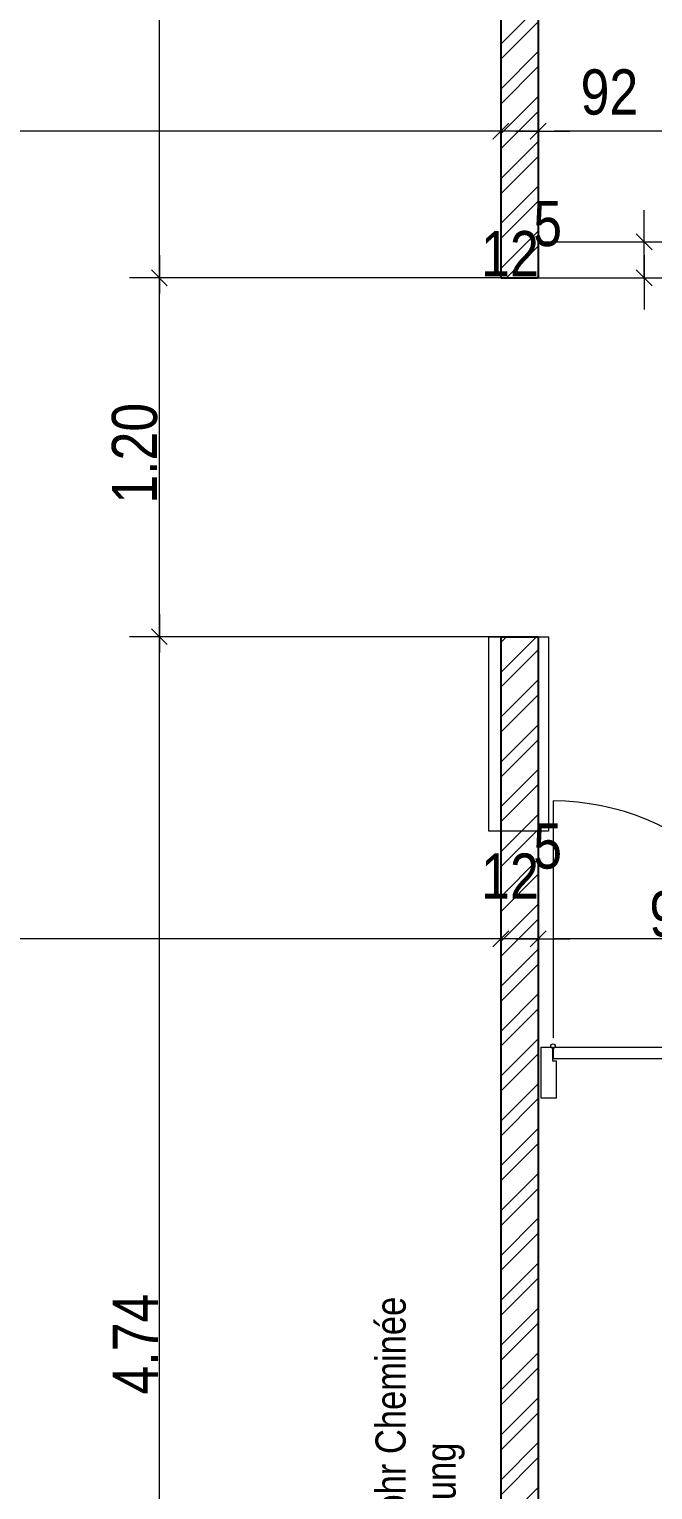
# Model space of a CAD drawing. Extents: x -1649 to 1175, y -800 to 936.
# Drawn here: x 232.5 to 440.9, y -118.2 to 370.1 of the extents above; entities that cross this region are included whole.
import ezdxf
from ezdxf.lldxf.tags import DXFTag

# ---------------------------------------------------------------- set-up
doc = ezdxf.new("R2010")
doc.units = 0
doc.header["$LTSCALE"] = 5
doc.layers.get('0').update_dxf_attribs({"lineweight": 25})
doc.layers.get('Defpoints').update_dxf_attribs({"lineweight": 25})
for name, color, linetype, lineweight in [('Aufsicht-0.13', 7, 'Continuous', 13), ('B Wand-BN', 7, 'Continuous', 25), ('Bemaßung', 7, 'Continuous', 13), ('Fenster_Türen', 7, 'Continuous', 18), ('Text-Raumbez', 7, 'Continuous', 18)]:
    doc.layers.add(name, color=color, linetype=linetype, lineweight=lineweight)
doc.styles.add('Arial Narrow', font='ARIALN.TTF')
doc.styles.get("Standard").update_dxf_attribs({"font": 'txt.shx'})
tags = doc.linetypes.add('VW-01 Strichlinie kurz', pattern=[0.393701, 0.19685, -0.19685]).pattern_tags.tags
tags[6:7] = [DXFTag(74, 4), DXFTag(75, 0), DXFTag(340, '0'), DXFTag(46, 1.0), DXFTag(50, 0.0), DXFTag(44, 0.0), DXFTag(45, 0.0)]
tags[4:5] = [DXFTag(74, 4), DXFTag(75, 0), DXFTag(340, '0'), DXFTag(46, 1.0), DXFTag(50, 0.0), DXFTag(44, 0.0), DXFTag(45, 0.0)]
pattern_1 = [(45, (0, 0), (0, 15), []), (45, (3e-16, 5), (0, 15), [])]

# ---------------------------------------------------------------- blocks, each defined once
blk = doc.blocks.new('Blockreferenz-A0I7O8QR98', base_point=(402.58, 12.75))
at = {"color": 0, "linetype": 'ByBlock', "lineweight": -2}
for p, q in [((407.55, 112.09), (407.55, 32.95)), ((403.58, 12.75), (403.58, 29.75)), ((403.58, 29.75), (407.38, 29.75)), ((407.38, 29.75), (407.38, 25.25)), ((407.73, 25.85), (407.73, 29.75)), ((407.73, 29.75), (489.43, 29.75)), ((489.43, 29.75), (489.43, 25.85)), ((493.58, 29.75), (489.78, 29.75)), ((489.78, 29.75), (489.78, 25.25)), ((493.58, 12.75), (493.58, 29.75)), ((402.58, 15.25), (402.58, 27.25)), ((407.38, 25.25), (408.58, 25.25)), ((489.43, 25.85), (407.73, 25.85)), ((408.58, 25.25), (408.58, 12.75)), ((489.78, 25.25), (488.58, 25.25)), ((488.58, 25.25), (488.58, 12.75)), ((494.58, 15.25), (494.58, 27.25)), ((408.58, 12.75), (403.58, 12.75)), ((488.58, 12.75), (493.58, 12.75))]:
    blk.add_line(p, q, dxfattribs=at)
blk.add_circle((407.55, 30.1), 0.75, dxfattribs=at)
blk.add_ellipse((407.55, 30.1), major_axis=(81.94, 2.85), ratio=1, start_param=0, end_param=1.536031, dxfattribs=at)
blk = doc.blocks.new('DWGOBJEKT-A0I7O8RV98', base_point=(19.56, -60.8))
at = {"color": 0, "linetype": 'ByBlock', "lineweight": -2}
for p, q in [((27.06, 33.2), (27.06, 76)), ((390.08, -60.6), (390.08, 76)), ((19.56, 66), (32.36, 66)), ((384.78, 66), (32.36, 66)), ((397.58, 66), (384.78, 66))]:
    blk.add_line(p, q, dxfattribs=at)
at = {"color": 0, "linetype": 'ByBlock', "lineweight": 20}
for p, q in [((24.41, 63.35), (29.71, 68.65)), ((392.73, 68.65), (387.43, 63.35))]:
    blk.add_line(p, q, dxfattribs=at)
at = {"layer": 'Defpoints', "color": 0, "linetype": 'ByBlock'}
for p, q in [((27.06, 66), (27.06, 66)), ((27.06, 33), (27.06, 33)), ((390.08, -60.8), (390.08, -60.8))]:
    blk.add_line(p, q, dxfattribs=at)
at = {"color": 0, "linetype": 'ByBlock', "lineweight": -2, "insert": (192.48, 81.89), "char_height": 15.1102, "attachment_point": 1}
blk.add_mtext('{\\fArial Narrow;3.63}', dxfattribs=at)
blk = doc.blocks.new('DWGOBJEKT-A0I7O8RX98', base_point=(379.47, -60.8))
at = {"color": 0, "linetype": 'ByBlock', "lineweight": -2}
for p, q in [((390.08, -60.6), (390.08, 76)), ((402.58, -49.6), (402.58, 76)), ((384.78, 66), (379.47, 66)), ((397.58, 66), (384.78, 66)), ((402.58, 66), (390.08, 66)), ((395.08, 66), (407.88, 66)), ((407.88, 66), (413.18, 66))]:
    blk.add_line(p, q, dxfattribs=at)
at = {"color": 0, "linetype": 'ByBlock', "lineweight": 20}
for p, q in [((392.73, 68.65), (387.43, 63.35)), ((399.93, 63.35), (405.23, 68.65))]:
    blk.add_line(p, q, dxfattribs=at)
at = {"layer": 'Defpoints', "color": 0, "linetype": 'ByBlock'}
for p, q in [((390.08, 66), (390.08, 66)), ((402.58, -49.8), (402.58, -49.8)), ((390.08, -60.8), (390.08, -60.8))]:
    blk.add_line(p, q, dxfattribs=at)
at = {"color": 0, "linetype": 'ByBlock', "lineweight": -2, "char_height": 15.1102, "attachment_point": 1}
for s, insert in [('{\\fArial Narrow;5}', (400.93, 104.6)), ('{\\fArial Narrow;12}', (383.52, 94.53))]:
    blk.add_mtext(s, dxfattribs=dict(at, insert=insert))
blk = doc.blocks.new('DWGOBJEKT-A0I7O8RZ98', base_point=(395.08, -49.8))
at = {"color": 0, "linetype": 'ByBlock', "lineweight": -2}
for p, q in [((402.58, -49.6), (402.58, 76)), ((494.58, 54.2), (494.58, 76)), ((395.08, 66), (407.88, 66)), ((489.28, 66), (407.88, 66)), ((502.08, 66), (489.28, 66))]:
    blk.add_line(p, q, dxfattribs=at)
at = {"color": 0, "linetype": 'ByBlock', "lineweight": 20}
for p, q in [((399.93, 63.35), (405.23, 68.65)), ((497.23, 68.65), (491.93, 63.35))]:
    blk.add_line(p, q, dxfattribs=at)
at = {"layer": 'Defpoints', "color": 0, "linetype": 'ByBlock'}
for p, q in [((402.58, 66), (402.58, 66)), ((494.58, 54), (494.58, 54)), ((402.58, -49.8), (402.58, -49.8))]:
    blk.add_line(p, q, dxfattribs=at)
at = {"color": 0, "linetype": 'ByBlock', "lineweight": -2, "insert": (439.75, 81.89), "char_height": 15.1102, "attachment_point": 1}
blk.add_mtext('{\\fArial Narrow;92}', dxfattribs=at)
blk = doc.blocks.new('DWGOBJEKT-A0I7O8SD98', base_point=(-58.92, 313))
at = {"color": 0, "linetype": 'ByBlock', "lineweight": -2}
for p, q in [((390.08, 361.8), (390.08, 326)), ((-51.42, 313.2), (-51.42, 346)), ((-58.92, 336), (-46.12, 336)), ((384.78, 336), (-46.12, 336)), ((397.58, 336), (384.78, 336))]:
    blk.add_line(p, q, dxfattribs=at)
at = {"color": 0, "linetype": 'ByBlock', "lineweight": 20}
for p, q in [((-54.07, 333.35), (-48.77, 338.65)), ((392.73, 338.65), (387.43, 333.35))]:
    blk.add_line(p, q, dxfattribs=at)
at = {"layer": 'Defpoints', "color": 0, "linetype": 'ByBlock'}
for p, q in [((390.08, 362), (390.08, 362)), ((-51.42, 336), (-51.42, 336)), ((-51.42, 313), (-51.42, 313))]:
    blk.add_line(p, q, dxfattribs=at)
at = {"color": 0, "linetype": 'ByBlock', "lineweight": -2, "char_height": 15.1102, "attachment_point": 1}
for s, insert in [('{\\fArial Narrow;5}', (181.98, 364.35)), ('{\\fArial Narrow;4.41}', (148.47, 354.28))]:
    blk.add_mtext(s, dxfattribs=dict(at, insert=insert))
blk = doc.blocks.new('DWGOBJEKT-A0I7O8SF98', base_point=(379.47, 287.5))
at = {"color": 0, "linetype": 'ByBlock', "lineweight": -2}
for p, q in [((390.08, 361.8), (390.08, 326)), ((402.58, 361.8), (402.58, 326)), ((384.78, 336), (379.47, 336)), ((397.58, 336), (384.78, 336)), ((402.58, 336), (390.08, 336)), ((395.08, 336), (407.88, 336)), ((407.88, 336), (413.18, 336))]:
    blk.add_line(p, q, dxfattribs=at)
at = {"color": 0, "linetype": 'ByBlock', "lineweight": 20}
for p, q in [((392.73, 338.65), (387.43, 333.35)), ((399.93, 333.35), (405.23, 338.65))]:
    blk.add_line(p, q, dxfattribs=at)
at = {"layer": 'Defpoints', "color": 0, "linetype": 'ByBlock'}
for p, q in [((390.08, 362), (390.08, 362)), ((402.58, 362), (402.58, 362)), ((390.08, 336), (390.08, 336))]:
    blk.add_line(p, q, dxfattribs=at)
at = {"color": 0, "linetype": 'ByBlock', "lineweight": -2, "char_height": 15.1102, "attachment_point": 1}
for s, insert in [('{\\fArial Narrow;5}', (400.93, 312.69)), ('{\\fArial Narrow;12}', (383.52, 302.61))]:
    blk.add_mtext(s, dxfattribs=dict(at, insert=insert))
blk = doc.blocks.new('DWGOBJEKT-A0I7O8SH98', base_point=(395.08, 287))
at = {"color": 0, "linetype": 'ByBlock', "lineweight": -2}
for p, q in [((402.58, 361.8), (402.58, 326)), ((494.58, 287.2), (494.58, 346)), ((395.08, 336), (407.88, 336)), ((489.28, 336), (407.88, 336)), ((502.08, 336), (489.28, 336))]:
    blk.add_line(p, q, dxfattribs=at)
at = {"color": 0, "linetype": 'ByBlock', "lineweight": 20}
for p, q in [((399.93, 333.35), (405.23, 338.65)), ((497.23, 338.65), (491.93, 333.35))]:
    blk.add_line(p, q, dxfattribs=at)
at = {"layer": 'Defpoints', "color": 0, "linetype": 'ByBlock'}
for p, q in [((402.58, 362), (402.58, 362)), ((402.58, 336), (402.58, 336)), ((494.58, 287), (494.58, 287))]:
    blk.add_line(p, q, dxfattribs=at)
at = {"color": 0, "linetype": 'ByBlock', "lineweight": -2, "insert": (416.75, 356.66), "char_height": 15.1102, "attachment_point": 1}
blk.add_mtext('{\\fArial Narrow;92}', dxfattribs=at)
blk = doc.blocks.new('DWGOBJEKT-A0I7O8UZ98', base_point=(260.11, 279.5))
at = {"color": 0, "linetype": 'ByBlock', "lineweight": -2}
for p, q in [((276, 594.5), (276, 581.7)), ((389.88, 587), (266, 587)), ((276, 292.3), (276, 581.7)), ((276, 279.5), (276, 292.3)), ((389.88, 287), (266, 287))]:
    blk.add_line(p, q, dxfattribs=at)
at = {"color": 0, "linetype": 'ByBlock', "lineweight": 20}
for p, q in [((273.35, 589.65), (278.65, 584.35)), ((278.65, 284.35), (273.35, 289.65))]:
    blk.add_line(p, q, dxfattribs=at)
at = {"layer": 'Defpoints', "color": 0, "linetype": 'ByBlock'}
for p, q in [((276, 587), (276, 587)), ((390.08, 587), (390.08, 587)), ((390.08, 287), (390.08, 287))]:
    blk.add_line(p, q, dxfattribs=at)
at = {"color": 0, "linetype": 'ByBlock', "lineweight": -2, "insert": (260.11, 420.91), "char_height": 15.1102, "attachment_point": 1, "rotation": 90}
blk.add_mtext('{\\fArial Narrow;3.00}', dxfattribs=at)
blk = doc.blocks.new('DWGOBJEKT-A0I7O8V198', base_point=(260.11, 159.5))
at = {"color": 0, "linetype": 'ByBlock', "lineweight": -2}
for p, q in [((276, 294.5), (276, 281.7)), ((389.88, 287), (266, 287)), ((276, 172.3), (276, 281.7)), ((276, 159.5), (276, 172.3)), ((390.88, 167), (266, 167))]:
    blk.add_line(p, q, dxfattribs=at)
at = {"color": 0, "linetype": 'ByBlock', "lineweight": 20}
for p, q in [((273.35, 289.65), (278.65, 284.35)), ((278.65, 164.35), (273.35, 169.65))]:
    blk.add_line(p, q, dxfattribs=at)
at = {"layer": 'Defpoints', "color": 0, "linetype": 'ByBlock'}
for p, q in [((276, 287), (276, 287)), ((390.08, 287), (390.08, 287)), ((391.08, 167), (391.08, 167))]:
    blk.add_line(p, q, dxfattribs=at)
at = {"color": 0, "linetype": 'ByBlock', "lineweight": -2, "insert": (260.11, 211.48), "char_height": 15.1102, "attachment_point": 1, "rotation": 90}
blk.add_mtext('{\\fArial Narrow;1.20}', dxfattribs=at)
blk = doc.blocks.new('DWGOBJEKT-A0I7O8V398', base_point=(260.39, -314.5))
at = {"color": 0, "linetype": 'ByBlock', "lineweight": -2}
for p, q in [((276, 174.5), (276, 161.7)), ((390.88, 167), (266, 167)), ((276, -301.7), (276, 161.7))]:
    blk.add_line(p, q, dxfattribs=at)
at = {"color": 0, "linetype": 'ByBlock', "lineweight": 20}
blk.add_line((273.35, 169.65), (278.65, 164.35), dxfattribs=at)
at = {"layer": 'Defpoints', "color": 0, "linetype": 'ByBlock'}
for p, q in [((276, 167), (276, 167)), ((391.08, 167), (391.08, 167))]:
    blk.add_line(p, q, dxfattribs=at)
at = {"color": 0, "linetype": 'ByBlock', "lineweight": -2, "insert": (260.39, -86.32), "char_height": 15.1102, "attachment_point": 1, "rotation": 90}
blk.add_mtext('{\\fArial Narrow;4.74}', dxfattribs=at)
blk = doc.blocks.new('DWGOBJEKT-A0I7O8V598', base_point=(402.58, 276.4))
at = {"color": 0, "linetype": 'ByBlock', "lineweight": -2}
for p, q in [((438, 304.3), (438, 309.6)), ((438, 291.5), (438, 304.3)), ((402.78, 299), (448, 299)), ((438, 287), (438, 299)), ((438, 294.5), (438, 281.7)), ((402.78, 287), (448, 287)), ((438, 281.7), (438, 276.4))]:
    blk.add_line(p, q, dxfattribs=at)
at = {"color": 0, "linetype": 'ByBlock', "lineweight": 20}
for p, q in [((440.65, 296.35), (435.35, 301.65)), ((435.35, 289.65), (440.65, 284.35))]:
    blk.add_line(p, q, dxfattribs=at)
at = {"layer": 'Defpoints', "color": 0, "linetype": 'ByBlock'}
for p, q in [((402.58, 299), (402.58, 299)), ((438, 299), (438, 299)), ((402.58, 287), (402.58, 287))]:
    blk.add_line(p, q, dxfattribs=at)
at = {"color": 0, "linetype": 'ByBlock', "lineweight": -2, "insert": (448.78, 284.75), "char_height": 15.1102, "attachment_point": 1, "rotation": 90}
blk.add_mtext('{\\fArial Narrow;12}', dxfattribs=at)

msp = doc.modelspace()

# ---------------------------------------------------------------- hatches: boundary and pattern name
at = {"layer": 'B Wand-BN', "linetype": 'Continuous', "lineweight": 9}
h = msp.add_hatch(dxfattribs=at)
h.set_pattern_fill('BN', style=0, pattern_type=2)
h.set_pattern_definition(pattern_1)
h.paths.add_polyline_path([(390.08, 587), (402.58, 587), (402.58, 287), (390.08, 287)])
h = msp.add_hatch(dxfattribs=at)
h.set_pattern_fill('BN', style=0, pattern_type=2)
h.set_pattern_definition(pattern_1)
h.paths.add_polyline_path([(390.08, 167), (402.58, 167), (402.58, -307), (390.08, -307)])

# ---------------------------------------------------------------- linework, layer by layer
at = {"layer": 'Aufsicht-0.13', "linetype": 'VW-01 Strichlinie kurz'}
msp.add_lwpolyline([(386.08, 167), (406.08, 167), (406.08, 102), (386.08, 102)], close=True, dxfattribs=at)
at = {"layer": 'B Wand-BN'}
for p, q in [((390.08, 587), (390.08, 287)), ((402.58, 587), (402.58, 287)), ((390.08, 287), (402.58, 287)), ((390.08, 167), (390.08, -307)), ((390.08, 167), (402.58, 167)), ((402.58, 167), (402.58, -307))]:
    msp.add_line(p, q, dxfattribs=at)
at = {"layer": 'Fenster_Türen'}
msp.add_line((402.58, 299), (494.58, 299), dxfattribs=at)

# ---------------------------------------------------------------- block references
at = {"layer": 'Bemaßung'}
for name, p in [('DWGOBJEKT-A0I7O8UZ98', (260.11, 279.5)), ('DWGOBJEKT-A0I7O8SD98', (-58.92, 313)), ('DWGOBJEKT-A0I7O8SF98', (379.47, 287.5)), ('DWGOBJEKT-A0I7O8SH98', (395.08, 287)), ('DWGOBJEKT-A0I7O8V598', (402.58, 276.4)), ('DWGOBJEKT-A0I7O8V198', (260.11, 159.5)), ('DWGOBJEKT-A0I7O8V398', (260.39, -314.5)), ('DWGOBJEKT-A0I7O8RX98', (379.47, -60.8)), ('DWGOBJEKT-A0I7O8RV98', (19.56, -60.8)), ('DWGOBJEKT-A0I7O8RZ98', (395.08, -49.8))]:
    msp.add_blockref(name, p, dxfattribs=at)
at = {"layer": 'Fenster_Türen', "color": 7}
msp.add_blockref('Blockreferenz-A0I7O8QR98', (402.58, 12.75), dxfattribs=at)

# ---------------------------------------------------------------- texts
at = {"layer": 'Text-Raumbez', "insert": (348.21, -163.31), "char_height": 10.0735, "attachment_point": 1, "rotation": 90, "line_spacing_factor": 0.995764, "style": 'Arial Narrow'}
msp.add_mtext('Rauchrohr Cheminée \\PVerkleidung', dxfattribs=at)

doc.saveas('drawing.dxf')
